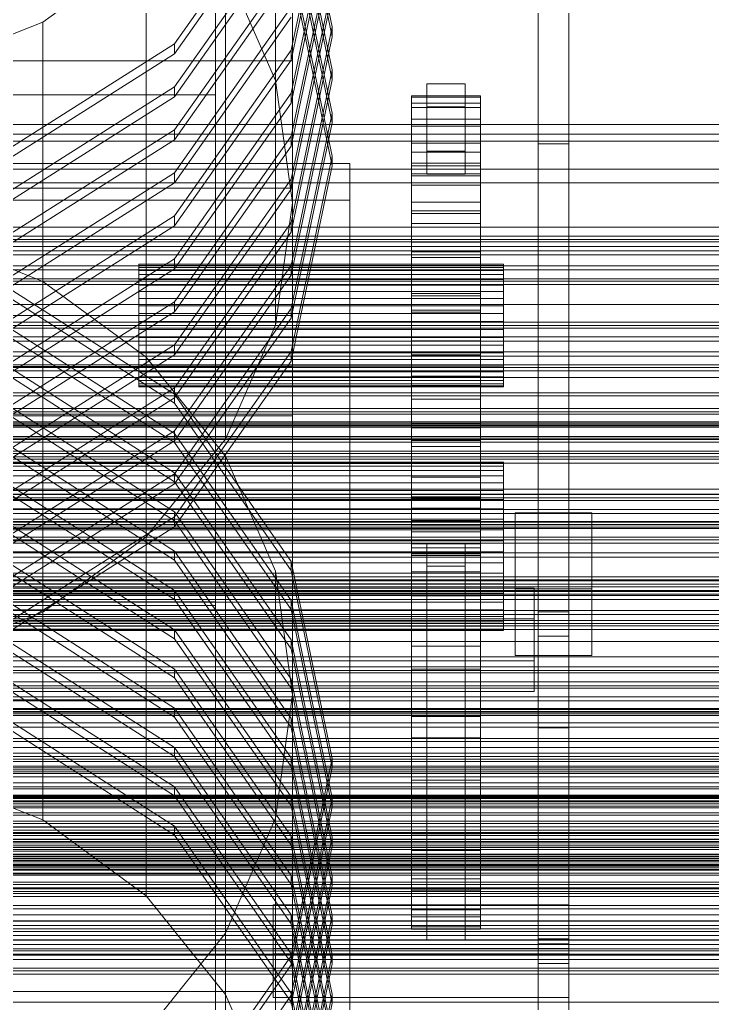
# Model space of a CAD drawing. Header units: millimetres. Extents: x -1970 to 59977, y -50268 to 6837.
# Drawn here: x 688.9 to 869.4, y -32629 to -32372.7 of the extents above; entities that cross this region are included whole.
import ezdxf

# ---------------------------------------------------------------- set-up
doc = ezdxf.new("R2010")
doc.units = ezdxf.units.MM
for name, color, linetype, lineweight in [('frontal_C01', 7, 'Continuous', 0), ('frontal_C02', 7, 'Continuous', 0), ('frontal_C03', 7, 'Continuous', 0), ('frontal_C03-dry', 7, 'Continuous', 0)]:
    doc.layers.add(name, color=color, linetype=linetype, lineweight=lineweight)

msp = doc.modelspace()

# ---------------------------------------------------------------- linework, layer by layer
at = {"layer": 'frontal_C01'}
for p, q in [((755.57, -32388.554), (755.57, -32234.871)), ((760, -32266.746), (760, -32420.43)), ((755.57, -32452.305), (755.57, -32298.621)), ((770.4, -32374.645), (759.713, -32323.744)), ((740, -32328.308), (740, -32392.343)), ((740, -32328.308), (740, -32525.358)), ((742.583, -32482.008), (742.583, -32328.324)), ((759.713, -32326.306), (770.4, -32377.206)), ((759.713, -32380.721), (770.4, -32329.82)), ((770.4, -32332.382), (759.713, -32383.282)), ((729.278, -32379.048), (759.713, -32335.896)), ((770.4, -32385.851), (759.713, -32334.95)), ((759.713, -32338.458), (729.278, -32381.609)), ((759.713, -32337.512), (770.4, -32388.412)), ((759.713, -32391.927), (770.4, -32341.026)), ((770.4, -32343.588), (759.713, -32394.488)), ((770.4, -32397.057), (759.713, -32346.156)), ((729.278, -32390.254), (759.713, -32347.102)), ((759.713, -32348.718), (770.4, -32399.618)), ((824, -32557.274), (824, -32347.62)), ((824, -32347.62), (824, -32405.117)), ((832, -32347.62), (832, -32557.274)), ((832, -32405.117), (832, -32347.62)), ((759.713, -32349.664), (729.278, -32392.815)), ((695, -32373.403), (721.924, -32353.831)), ((721.924, -32507.514), (721.924, -32353.831)), ((759.713, -32403.133), (770.4, -32352.232)), ((770.4, -32354.794), (759.713, -32405.694)), ((729.278, -32401.46), (759.713, -32358.308)), ((742.583, -32358.851), (755.57, -32388.554)), ((770.4, -32408.263), (759.713, -32357.363)), ((759.713, -32360.87), (729.278, -32404.021)), ((759.713, -32359.924), (770.4, -32410.824)), ((759.713, -32414.339), (770.4, -32363.439)), ((770.4, -32366), (759.713, -32416.9)), ((729.278, -32412.666), (759.713, -32369.515)), ((759.713, -32372.076), (729.278, -32415.227)), ((663.646, -32385.706), (695, -32373.403)), ((695, -32527.086), (695, -32373.403)), ((759.713, -32425.545), (770.4, -32374.645)), ((770.4, -32374.645), (770.4, -32377.206)), ((770.4, -32377.206), (759.713, -32428.106)), ((683.729, -32407.88), (729.278, -32379.048)), ((729.278, -32381.609), (729.278, -32379.048)), ((729.278, -32381.609), (683.729, -32410.442)), ((729.278, -32423.872), (759.713, -32380.721)), ((759.713, -32383.282), (759.713, -32380.721)), ((500, -32383.499), (760, -32383.499)), ((759.713, -32383.282), (729.278, -32426.433)), ((760, -32383.499), (760, -32549.99)), ((760, -32383.499), (760, -32416.657)), ((759.713, -32436.751), (770.4, -32385.851)), ((770.4, -32385.851), (770.4, -32388.412)), ((683.729, -32419.086), (729.278, -32390.254)), ((729.278, -32392.815), (729.278, -32390.254)), ((755.57, -32388.554), (760, -32420.43)), ((770.4, -32388.412), (759.713, -32439.313)), ((795, -32395.456), (795, -32389.457)), ((795, -32389.457), (805, -32389.457)), ((795, -32389.457), (795, -32406.96)), ((805, -32389.457), (805, -32395.456)), ((805, -32406.96), (805, -32389.457)), ((740, -32392.343), (520, -32392.343)), ((729.278, -32392.815), (683.729, -32421.648)), ((729.278, -32435.078), (759.713, -32391.927)), ((740, -32589.393), (740, -32392.343)), ((759.713, -32394.488), (759.713, -32391.927)), ((791, -32392.95), (791, -32392.581)), ((791, -32392.581), (791, -32394.512)), ((791, -32392.581), (809, -32392.581)), ((809, -32394.512), (809, -32392.581)), ((809, -32392.581), (809, -32392.95)), ((759.713, -32394.488), (729.278, -32437.639)), ((791, -32395.606), (791, -32392.95)), ((791, -32392.95), (809, -32392.95)), ((791, -32394.512), (791, -32398.67)), ((791, -32394.512), (809, -32394.512)), ((809, -32392.95), (809, -32395.606)), ((809, -32398.67), (809, -32394.512)), ((759.713, -32447.957), (770.4, -32397.057)), ((770.4, -32397.057), (770.4, -32399.618)), ((791, -32400.446), (791, -32395.606)), ((791, -32395.606), (809, -32395.606)), ((805, -32395.456), (795, -32395.456)), ((795, -32395.456), (795, -32412.959)), ((805, -32395.456), (805, -32412.959)), ((809, -32395.606), (809, -32400.446)), ((770.4, -32399.618), (759.713, -32450.519)), ((791, -32398.67), (791, -32404.895)), ((791, -32398.67), (809, -32398.67)), ((791, -32407.284), (791, -32400.446)), ((791, -32400.446), (809, -32400.446)), ((809, -32404.895), (809, -32398.67)), ((809, -32400.446), (809, -32407.284)), ((683.729, -32430.292), (729.278, -32401.46)), ((729.278, -32404.021), (729.278, -32401.46)), ((729.278, -32404.021), (683.729, -32432.854)), ((729.278, -32446.284), (759.713, -32403.133)), ((759.713, -32405.694), (759.713, -32403.133)), ((791, -32404.895), (791, -32412.947)), ((791, -32404.895), (809, -32404.895)), ((809, -32412.947), (809, -32404.895)), ((832, -32405.117), (824, -32405.117)), ((824, -32405.117), (824, -32614.772)), ((832, -32614.772), (832, -32405.117)), ((759.713, -32405.694), (729.278, -32448.846)), ((791, -32415.858), (791, -32407.284)), ((791, -32407.284), (809, -32407.284)), ((805, -32406.96), (795, -32406.96)), ((795, -32406.96), (795, -32412.959)), ((805, -32412.959), (805, -32406.96)), ((809, -32407.284), (809, -32415.858)), ((485, -32410.253), (775, -32410.253)), ((759.713, -32459.163), (770.4, -32408.263)), ((770.4, -32408.263), (770.4, -32410.824)), ((775, -32410.253), (775, -32653.586)), ((775, -32410.253), (775, -32419.727)), ((791, -32410.783), (791, -32410.167)), ((791, -32410.167), (791, -32413.386)), ((791, -32410.167), (809, -32410.167)), ((809, -32413.386), (809, -32410.167)), ((809, -32410.167), (809, -32410.783)), ((683.729, -32441.499), (729.278, -32412.666)), ((729.278, -32415.227), (729.278, -32412.666)), ((770.4, -32410.824), (759.713, -32461.725)), ((791, -32415.209), (791, -32410.783)), ((791, -32410.783), (809, -32410.783)), ((791, -32412.947), (791, -32422.516)), ((791, -32412.947), (809, -32412.947)), ((795, -32412.959), (805, -32412.959)), ((809, -32410.783), (809, -32415.209)), ((809, -32422.516), (809, -32412.947)), ((729.278, -32415.227), (683.729, -32444.06)), ((729.278, -32457.49), (759.713, -32414.339)), ((759.713, -32416.9), (759.713, -32414.339)), ((791, -32413.386), (791, -32420.316)), ((791, -32413.386), (809, -32413.386)), ((791, -32423.275), (791, -32415.209)), ((791, -32415.209), (809, -32415.209)), ((791, -32425.838), (791, -32415.858)), ((791, -32415.858), (809, -32415.858)), ((809, -32420.316), (809, -32413.386)), ((809, -32415.209), (809, -32423.275)), ((809, -32415.858), (809, -32425.838)), ((760, -32416.657), (500, -32416.657)), ((759.713, -32416.9), (729.278, -32460.052)), ((760, -32583.147), (760, -32416.657)), ((775, -32419.727), (485, -32419.727)), ((760, -32420.43), (755.57, -32452.305)), ((775, -32663.059), (775, -32419.727)), ((791, -32420.316), (791, -32430.69)), ((791, -32420.316), (809, -32420.316)), ((809, -32430.69), (809, -32420.316)), ((791, -32422.516), (791, -32433.237)), ((791, -32422.516), (809, -32422.516)), ((791, -32434.672), (791, -32423.275)), ((791, -32423.275), (809, -32423.275)), ((809, -32433.237), (809, -32422.516)), ((809, -32423.275), (809, -32434.672)), ((683.729, -32452.705), (729.278, -32423.872)), ((729.278, -32426.433), (729.278, -32423.872)), ((729.278, -32468.696), (759.713, -32425.545)), ((759.713, -32428.106), (759.713, -32425.545)), ((791, -32436.841), (791, -32425.838)), ((791, -32425.838), (809, -32425.838)), ((809, -32425.838), (809, -32436.841)), ((729.278, -32426.433), (683.729, -32455.266)), ((759.713, -32428.106), (729.278, -32471.258)), ((791, -32430.69), (791, -32444.11)), ((791, -32430.69), (809, -32430.69)), ((809, -32444.11), (809, -32430.69)), ((791, -32433.237), (791, -32444.695)), ((809, -32433.237), (791, -32433.237)), ((809, -32444.695), (809, -32433.237)), ((683.729, -32463.911), (729.278, -32435.078)), ((729.278, -32437.639), (729.278, -32435.078)), ((791, -32448.962), (791, -32434.672)), ((791, -32434.672), (809, -32434.672)), ((809, -32434.672), (809, -32448.962)), ((729.278, -32437.639), (683.729, -32466.472)), ((720, -32437.289), (720, -32436.48)), ((720, -32436.48), (720, -32436.759)), ((720, -32436.48), (815, -32436.48)), ((720, -32436.759), (720, -32438.107)), ((720, -32436.759), (815, -32436.759)), ((720, -32439.132), (720, -32437.289)), ((720, -32437.289), (815, -32437.289)), ((720, -32438.107), (720, -32440.432)), ((720, -32438.107), (815, -32438.107)), ((729.278, -32479.902), (759.713, -32436.751)), ((759.713, -32439.313), (759.713, -32436.751)), ((791, -32448.443), (791, -32436.841)), ((791, -32436.841), (809, -32436.841)), ((809, -32436.841), (809, -32448.443)), ((815, -32436.759), (815, -32436.48)), ((815, -32436.48), (815, -32437.289)), ((815, -32438.107), (815, -32436.759)), ((815, -32437.289), (815, -32439.132)), ((815, -32440.432), (815, -32438.107)), ((720, -32441.881), (720, -32439.132)), ((720, -32439.132), (815, -32439.132)), ((720, -32440.432), (720, -32443.576)), ((720, -32440.432), (815, -32440.432)), ((759.713, -32439.313), (729.278, -32482.464)), ((815, -32439.132), (815, -32441.881)), ((815, -32443.576), (815, -32440.432)), ((720, -32445.351), (720, -32441.881)), ((720, -32441.881), (815, -32441.881)), ((720, -32443.576), (720, -32447.324)), ((720, -32443.576), (815, -32443.576)), ((815, -32441.881), (815, -32445.351)), ((815, -32447.324), (815, -32443.576)), ((683.729, -32475.117), (729.278, -32446.284)), ((720, -32449.305), (720, -32445.351)), ((720, -32445.351), (815, -32445.351)), ((729.278, -32448.846), (729.278, -32446.284)), ((791, -32444.11), (791, -32460.06)), ((791, -32444.11), (809, -32444.11)), ((791, -32444.695), (791, -32456.451)), ((791, -32444.695), (809, -32444.695)), ((809, -32460.06), (809, -32444.11)), ((809, -32456.451), (809, -32444.695)), ((815, -32445.351), (815, -32449.305)), ((729.278, -32448.846), (683.729, -32477.678)), ((720, -32447.324), (720, -32451.422)), ((815, -32447.324), (720, -32447.324)), ((729.278, -32491.109), (759.713, -32447.957)), ((759.713, -32450.519), (759.713, -32447.957)), ((791, -32460.199), (791, -32448.443)), ((791, -32448.443), (809, -32448.443)), ((791, -32465.596), (791, -32448.962)), ((791, -32448.962), (809, -32448.962)), ((809, -32448.443), (809, -32460.199)), ((809, -32448.962), (809, -32465.596)), ((815, -32451.422), (815, -32447.324)), ((415, -32449.849), (760, -32449.849)), ((720, -32453.472), (720, -32449.305)), ((720, -32449.305), (815, -32449.305)), ((720, -32451.422), (720, -32455.589)), ((720, -32451.422), (815, -32451.422)), ((759.713, -32450.519), (729.278, -32493.67)), ((760, -32449.849), (760, -32462.656)), ((760, -32449.849), (760, -32463.112)), ((815, -32449.305), (815, -32453.472)), ((815, -32455.589), (815, -32451.422)), ((720, -32457.57), (720, -32453.472)), ((720, -32453.472), (815, -32453.472)), ((755.57, -32452.305), (742.583, -32482.008)), ((815, -32453.472), (815, -32457.57)), ((720, -32455.589), (720, -32459.543)), ((720, -32455.589), (815, -32455.589)), ((791, -32456.451), (791, -32468.054)), ((791, -32456.451), (809, -32456.451)), ((809, -32468.054), (809, -32456.451)), ((815, -32459.543), (815, -32455.589)), ((683.729, -32486.323), (729.278, -32457.49)), ((720, -32461.318), (720, -32457.57)), ((720, -32457.57), (815, -32457.57)), ((729.278, -32460.052), (729.278, -32457.49)), ((729.278, -32502.315), (759.713, -32459.163)), ((759.713, -32461.725), (759.713, -32459.163)), ((815, -32457.57), (815, -32461.318)), ((729.278, -32460.052), (683.729, -32488.884)), ((720, -32459.543), (720, -32463.013)), ((720, -32459.543), (815, -32459.543)), ((720, -32464.462), (720, -32461.318)), ((720, -32461.318), (815, -32461.318)), ((759.713, -32461.725), (729.278, -32504.876)), ((791, -32460.06), (791, -32477.927)), ((791, -32460.06), (809, -32460.06)), ((791, -32471.658), (791, -32460.199)), ((791, -32460.199), (809, -32460.199)), ((809, -32477.927), (809, -32460.06)), ((809, -32460.199), (809, -32471.658)), ((815, -32463.013), (815, -32459.543)), ((815, -32461.318), (815, -32464.462)), ((760, -32462.656), (415, -32462.656)), ((760, -32463.112), (415, -32463.112)), ((720, -32463.013), (720, -32465.762)), ((720, -32463.013), (815, -32463.013)), ((720, -32466.788), (720, -32464.462)), ((720, -32464.462), (815, -32464.462)), ((760, -32475.919), (760, -32462.656)), ((760, -32475.919), (760, -32463.112)), ((815, -32465.762), (815, -32463.013)), ((815, -32464.462), (815, -32466.788)), ((720, -32465.762), (720, -32467.605)), ((720, -32465.762), (815, -32465.762)), ((720, -32468.135), (720, -32466.788)), ((720, -32466.788), (815, -32466.788)), ((791, -32483.933), (791, -32465.596)), ((791, -32465.596), (809, -32465.596)), ((809, -32465.596), (809, -32483.933)), ((815, -32467.605), (815, -32465.762)), ((815, -32466.788), (815, -32468.135)), ((683.729, -32497.529), (729.278, -32468.696)), ((720, -32467.605), (720, -32468.414)), ((720, -32467.605), (815, -32467.605)), ((720, -32468.414), (720, -32468.135)), ((720, -32468.135), (815, -32468.135)), ((720, -32468.414), (815, -32468.414)), ((729.278, -32471.258), (729.278, -32468.696)), ((791, -32468.054), (791, -32479.056)), ((791, -32468.054), (809, -32468.054)), ((809, -32479.056), (809, -32468.054)), ((815, -32468.414), (815, -32467.605)), ((815, -32468.135), (815, -32468.414)), ((729.278, -32471.258), (683.729, -32500.091)), ((791, -32482.378), (791, -32471.658)), ((791, -32471.658), (809, -32471.658)), ((809, -32471.658), (809, -32482.378)), ((415, -32475.919), (760, -32475.919)), ((683.729, -32508.735), (729.278, -32479.902)), ((729.278, -32482.464), (729.278, -32479.902)), ((791, -32477.927), (791, -32497.024)), ((809, -32477.927), (791, -32477.927)), ((791, -32479.056), (791, -32489.036)), ((791, -32479.056), (809, -32479.056)), ((809, -32497.024), (809, -32477.927)), ((809, -32489.036), (809, -32479.056)), ((729.278, -32482.464), (683.729, -32511.297)), ((742.583, -32482.008), (721.924, -32507.514)), ((791, -32491.948), (791, -32482.378)), ((791, -32482.378), (809, -32482.378)), ((809, -32482.378), (809, -32491.948)), ((791, -32503.271), (791, -32483.933)), ((791, -32483.933), (809, -32483.933)), ((809, -32483.933), (809, -32503.271)), ((540.5, -32487.99), (815, -32487.99)), ((540.5, -32488.373), (815, -32488.373)), ((540.5, -32489.102), (815, -32489.102)), ((791, -32489.036), (791, -32497.61)), ((791, -32489.036), (809, -32489.036)), ((809, -32497.61), (809, -32489.036)), ((815, -32488.373), (815, -32487.99)), ((815, -32487.99), (815, -32489.102)), ((815, -32490.226), (815, -32488.373)), ((815, -32489.102), (815, -32491.636)), ((540.5, -32490.226), (815, -32490.226)), ((540.5, -32491.636), (815, -32491.636)), ((683.729, -32519.941), (729.278, -32491.109)), ((729.278, -32493.67), (729.278, -32491.109)), ((791, -32499.999), (791, -32491.948)), ((791, -32491.948), (809, -32491.948)), ((809, -32491.948), (809, -32499.999)), ((815, -32493.423), (815, -32490.226)), ((815, -32491.636), (815, -32495.417)), ((540.5, -32493.423), (815, -32493.423)), ((729.278, -32493.67), (683.729, -32522.503)), ((815, -32497.746), (815, -32493.423)), ((540.5, -32495.417), (815, -32495.417)), ((540.5, -32497.746), (815, -32497.746)), ((791, -32497.024), (791, -32516.618)), ((791, -32497.024), (809, -32497.024)), ((791, -32497.61), (791, -32504.449)), ((791, -32497.61), (809, -32497.61)), ((809, -32516.618), (809, -32497.024)), ((809, -32504.449), (809, -32497.61)), ((815, -32495.417), (815, -32500.188)), ((815, -32502.901), (815, -32497.746)), ((540.5, -32500.188), (815, -32500.188)), ((791, -32506.224), (791, -32499.999)), ((791, -32499.999), (809, -32499.999)), ((809, -32499.999), (809, -32506.224)), ((815, -32500.188), (815, -32505.624)), ((815, -32502.901), (540.5, -32502.901)), ((683.729, -32531.147), (729.278, -32502.315)), ((729.278, -32504.876), (729.278, -32502.315)), ((815, -32508.535), (815, -32502.901)), ((818, -32501.227), (838, -32501.227)), ((818, -32518.662), (818, -32501.227)), ((818, -32501.227), (818, -32521.003)), ((838, -32501.227), (838, -32518.662)), ((838, -32521.003), (838, -32501.227)), ((729.278, -32504.876), (683.729, -32533.709)), ((791, -32522.865), (791, -32503.271)), ((791, -32503.271), (809, -32503.271)), ((791, -32504.449), (791, -32509.289)), ((791, -32504.449), (809, -32504.449)), ((809, -32503.271), (809, -32522.865)), ((809, -32509.289), (809, -32504.449)), ((540.5, -32505.624), (815, -32505.624)), ((721.924, -32507.514), (695, -32527.086)), ((791, -32510.382), (791, -32506.224)), ((791, -32506.224), (809, -32506.224)), ((809, -32506.224), (809, -32510.382)), ((815, -32505.624), (815, -32511.354)), ((540.5, -32508.535), (815, -32508.535)), ((791, -32509.289), (791, -32511.944)), ((791, -32509.289), (809, -32509.289)), ((791, -32512.313), (791, -32510.382)), ((791, -32510.382), (809, -32510.382)), ((795, -32515.149), (795, -32509.178)), ((795, -32509.178), (805, -32509.178)), ((795, -32509.178), (795, -32606.486)), ((805, -32509.178), (805, -32515.149)), ((805, -32606.486), (805, -32509.178)), ((809, -32511.944), (809, -32509.289)), ((809, -32510.382), (809, -32512.313)), ((815, -32514.265), (815, -32508.535)), ((540.5, -32511.354), (815, -32511.354)), ((791, -32511.944), (791, -32512.313)), ((791, -32511.944), (809, -32511.944)), ((791, -32512.313), (809, -32512.313)), ((809, -32512.313), (809, -32511.944)), ((815, -32511.354), (815, -32516.988)), ((540.5, -32514.265), (815, -32514.265)), ((805, -32515.149), (795, -32515.149)), ((795, -32515.149), (795, -32612.457)), ((805, -32515.149), (805, -32612.457)), ((815, -32519.701), (815, -32514.265)), ((540.5, -32516.988), (815, -32516.988)), ((791, -32516.618), (791, -32535.955)), ((791, -32516.618), (809, -32516.618)), ((809, -32535.955), (809, -32516.618)), ((815, -32516.988), (815, -32522.142)), ((420, -32520.821), (823, -32520.821)), ((540.5, -32519.701), (815, -32519.701)), ((815, -32524.472), (815, -32519.701)), ((838, -32518.662), (818, -32518.662)), ((818, -32538.438), (818, -32518.662)), ((823, -32520.821), (823, -32528.826)), ((823, -32520.821), (823, -32539.769)), ((838, -32538.438), (838, -32518.662)), ((540.5, -32522.142), (815, -32522.142)), ((791, -32541.962), (791, -32522.865)), ((791, -32522.865), (809, -32522.865)), ((809, -32522.865), (809, -32541.962)), ((815, -32522.142), (815, -32526.465)), ((818, -32521.003), (818, -32538.438)), ((838, -32521.003), (818, -32521.003)), ((838, -32538.438), (838, -32521.003)), ((520, -32524.411), (740, -32524.411)), ((740, -32525.358), (520, -32525.358)), ((540.5, -32524.472), (815, -32524.472)), ((740, -32524.411), (740, -32588.446)), ((740, -32524.411), (740, -32583.147)), ((740, -32589.393), (740, -32525.358)), ((815, -32528.253), (815, -32524.472)), ((540.5, -32526.465), (815, -32526.465)), ((540.5, -32528.253), (815, -32528.253)), ((695, -32527.086), (663.646, -32539.39)), ((815, -32526.465), (815, -32529.663)), ((815, -32530.786), (815, -32528.253)), ((824, -32533.398), (824, -32526.995)), ((824, -32526.995), (832, -32526.995)), ((824, -32612.257), (824, -32526.995)), ((832, -32526.995), (832, -32533.398)), ((832, -32526.995), (832, -32612.257)), ((823, -32528.826), (420, -32528.826)), ((540.5, -32529.663), (815, -32529.663)), ((540.5, -32530.786), (815, -32530.786)), ((815, -32529.663), (815, -32531.516)), ((815, -32531.899), (815, -32530.786)), ((823, -32547.773), (823, -32528.826)), ((540.5, -32531.516), (815, -32531.516)), ((540.5, -32531.899), (815, -32531.899)), ((815, -32531.516), (815, -32531.899)), ((832, -32533.398), (824, -32533.398)), ((824, -32533.398), (824, -32618.66)), ((832, -32618.66), (832, -32533.398)), ((791, -32535.955), (791, -32554.293)), ((791, -32535.955), (809, -32535.955)), ((809, -32554.293), (809, -32535.955)), ((818, -32538.438), (838, -32538.438)), ((823, -32539.769), (420, -32539.769)), ((823, -32547.773), (823, -32539.769)), ((791, -32559.829), (791, -32541.962)), ((791, -32541.962), (809, -32541.962)), ((809, -32541.962), (809, -32559.829)), ((420, -32547.773), (823, -32547.773)), ((760, -32549.99), (500, -32549.99)), ((760, -32583.147), (760, -32549.99)), ((791, -32554.293), (791, -32570.926)), ((791, -32554.293), (809, -32554.293)), ((809, -32570.926), (809, -32554.293)), ((832, -32557.274), (824, -32557.274)), ((824, -32557.274), (824, -32614.772)), ((832, -32557.274), (832, -32614.772)), ((791, -32575.778), (791, -32559.829)), ((791, -32559.829), (809, -32559.829)), ((809, -32559.829), (809, -32575.778)), ((791, -32570.926), (791, -32585.216)), ((791, -32570.926), (809, -32570.926)), ((809, -32585.216), (809, -32570.926)), ((791, -32589.198), (791, -32575.778)), ((791, -32575.778), (809, -32575.778)), ((809, -32575.778), (809, -32589.198)), ((500, -32583.147), (760, -32583.147)), ((740, -32583.147), (520, -32583.147)), ((740, -32647.182), (740, -32583.147)), ((791, -32585.216), (791, -32596.614)), ((791, -32585.216), (809, -32585.216)), ((809, -32596.614), (809, -32585.216)), ((740, -32588.446), (520, -32588.446)), ((520, -32589.393), (740, -32589.393)), ((740, -32647.182), (740, -32588.446)), ((791, -32599.572), (791, -32589.198)), ((791, -32589.198), (809, -32589.198)), ((809, -32589.198), (809, -32599.572)), ((791, -32596.614), (791, -32604.68)), ((791, -32596.614), (809, -32596.614)), ((809, -32604.68), (809, -32596.614)), ((791, -32606.502), (791, -32599.572)), ((791, -32599.572), (809, -32599.572)), ((809, -32599.572), (809, -32606.502)), ((755, -32616.178), (755, -32603.371)), ((755, -32603.371), (832, -32603.371)), ((755, -32614.739), (755, -32603.371)), ((791, -32604.68), (791, -32609.106)), ((791, -32604.68), (809, -32604.68)), ((809, -32609.106), (809, -32604.68)), ((832, -32603.371), (832, -32616.178)), ((832, -32603.371), (832, -32614.739)), ((791, -32609.721), (791, -32606.502)), ((791, -32606.502), (809, -32606.502)), ((805, -32606.486), (795, -32606.486)), ((795, -32606.486), (795, -32612.457)), ((805, -32612.457), (805, -32606.486)), ((809, -32606.502), (809, -32609.721)), ((791, -32609.106), (791, -32609.721)), ((791, -32609.106), (809, -32609.106)), ((791, -32609.721), (809, -32609.721)), ((809, -32609.721), (809, -32609.106)), ((795, -32612.457), (805, -32612.457)), ((832, -32612.257), (824, -32612.257)), ((824, -32612.257), (824, -32618.66)), ((832, -32618.66), (832, -32612.257)), ((832, -32614.739), (755, -32614.739)), ((755, -32614.739), (755, -32627.546)), ((824, -32614.772), (832, -32614.772)), ((832, -32627.546), (832, -32614.739)), ((832, -32616.178), (755, -32616.178)), ((755, -32616.178), (755, -32627.546)), ((832, -32627.546), (832, -32616.178)), ((824, -32618.66), (832, -32618.66)), ((415, -32625.945), (760, -32625.945)), ((760, -32625.945), (760, -32638.752)), ((760, -32625.945), (760, -32639.208)), ((755, -32627.546), (832, -32627.546))]:
    msp.add_line(p, q, dxfattribs=at)
at = {"layer": 'frontal_C02'}
for p, q in [((695, -32440.938), (663.646, -32428.518)), ((729.278, -32470.322), (683.729, -32441.216)), ((721.924, -32460.695), (695, -32440.938)), ((695, -32581.226), (695, -32440.938)), ((683.729, -32443.554), (729.278, -32472.66)), ((729.278, -32480.551), (683.729, -32451.445)), ((683.729, -32453.783), (729.278, -32482.889)), ((729.278, -32490.78), (683.729, -32461.674)), ((742.583, -32486.444), (721.924, -32460.695)), ((721.924, -32600.983), (721.924, -32460.695)), ((683.729, -32464.012), (729.278, -32493.119)), ((729.278, -32501.01), (683.729, -32471.904)), ((759.713, -32513.882), (729.278, -32470.322)), ((729.278, -32472.66), (729.278, -32470.322)), ((683.729, -32474.242), (729.278, -32503.348)), ((729.278, -32472.66), (759.713, -32516.22)), ((729.278, -32511.239), (683.729, -32482.133)), ((759.713, -32524.111), (729.278, -32480.551)), ((729.278, -32482.889), (729.278, -32480.551)), ((683.729, -32484.471), (729.278, -32513.577)), ((729.278, -32482.889), (759.713, -32526.449)), ((755.57, -32516.428), (742.583, -32486.444)), ((742.583, -32626.731), (742.583, -32486.444)), ((729.278, -32521.468), (683.729, -32492.362)), ((759.713, -32534.341), (729.278, -32490.78)), ((729.278, -32493.119), (729.278, -32490.78)), ((683.729, -32494.7), (729.278, -32523.806)), ((729.278, -32493.119), (759.713, -32536.679)), ((729.278, -32531.698), (683.729, -32502.592)), ((759.713, -32544.57), (729.278, -32501.01)), ((729.278, -32503.348), (729.278, -32501.01)), ((683.729, -32504.93), (729.278, -32534.036)), ((729.278, -32503.348), (759.713, -32546.908)), ((729.278, -32541.927), (683.729, -32512.821)), ((759.713, -32554.799), (729.278, -32511.239)), ((729.278, -32513.577), (729.278, -32511.239)), ((683.729, -32515.159), (729.278, -32544.265)), ((729.278, -32513.577), (759.713, -32557.137)), ((770.4, -32565.265), (759.713, -32513.882)), ((759.713, -32516.22), (759.713, -32513.882)), ((760, -32548.606), (755.57, -32516.428)), ((755.57, -32656.716), (755.57, -32516.428)), ((759.713, -32516.22), (770.4, -32567.603)), ((729.278, -32552.156), (683.729, -32523.05)), ((759.713, -32565.029), (729.278, -32521.468)), ((729.278, -32523.806), (729.278, -32521.468)), ((683.729, -32525.388), (729.278, -32554.494)), ((729.278, -32523.806), (759.713, -32567.367)), ((770.4, -32575.494), (759.713, -32524.111)), ((759.713, -32526.449), (759.713, -32524.111)), ((759.713, -32526.449), (770.4, -32577.832)), ((729.278, -32562.385), (683.729, -32533.279)), ((759.713, -32575.258), (729.278, -32531.698)), ((729.278, -32534.036), (729.278, -32531.698)), ((683.729, -32535.618), (729.278, -32564.724)), ((729.278, -32534.036), (759.713, -32577.596)), ((770.4, -32585.723), (759.713, -32534.341)), ((759.713, -32536.679), (759.713, -32534.341)), ((759.713, -32536.679), (770.4, -32588.062)), ((729.278, -32572.615), (683.729, -32543.509)), ((759.713, -32585.487), (729.278, -32541.927)), ((729.278, -32544.265), (729.278, -32541.927)), ((683.729, -32545.847), (729.278, -32574.953)), ((729.278, -32544.265), (759.713, -32587.825)), ((770.4, -32595.953), (759.713, -32544.57)), ((759.713, -32546.908), (759.713, -32544.57)), ((755.57, -32580.783), (760, -32548.606)), ((759.713, -32546.908), (770.4, -32598.291)), ((760, -32548.606), (760, -32688.893)), ((729.278, -32582.844), (683.729, -32553.738)), ((759.713, -32595.716), (729.278, -32552.156)), ((729.278, -32554.494), (729.278, -32552.156)), ((683.729, -32556.076), (729.278, -32585.182)), ((729.278, -32554.494), (759.713, -32598.055)), ((770.4, -32606.182), (759.713, -32554.799)), ((759.713, -32557.137), (759.713, -32554.799)), ((759.713, -32557.137), (770.4, -32608.52)), ((759.713, -32605.946), (729.278, -32562.385)), ((729.278, -32564.724), (729.278, -32562.385)), ((729.278, -32564.724), (759.713, -32608.284)), ((770.4, -32616.411), (759.713, -32565.029)), ((759.713, -32567.367), (759.713, -32565.029)), ((759.713, -32616.648), (770.4, -32565.265)), ((770.4, -32565.265), (770.4, -32567.603)), ((663.646, -32568.806), (695, -32581.226)), ((759.713, -32567.367), (770.4, -32618.749)), ((770.4, -32567.603), (759.713, -32618.986)), ((759.713, -32616.175), (729.278, -32572.615)), ((729.278, -32574.953), (729.278, -32572.615)), ((729.278, -32574.953), (759.713, -32618.513)), ((770.4, -32626.641), (759.713, -32575.258)), ((759.713, -32577.596), (759.713, -32575.258)), ((759.713, -32626.877), (770.4, -32575.494)), ((770.4, -32575.494), (770.4, -32577.832)), ((759.713, -32577.596), (770.4, -32628.979)), ((770.4, -32577.832), (759.713, -32629.215)), ((695, -32581.226), (721.924, -32600.983)), ((742.583, -32610.768), (755.57, -32580.783)), ((755.57, -32721.071), (755.57, -32580.783)), ((759.713, -32626.404), (729.278, -32582.844)), ((729.278, -32585.182), (729.278, -32582.844)), ((729.278, -32585.182), (759.713, -32628.742)), ((770.4, -32636.87), (759.713, -32585.487)), ((759.713, -32587.825), (759.713, -32585.487)), ((759.713, -32637.106), (770.4, -32585.723)), ((770.4, -32585.723), (770.4, -32588.062)), ((759.713, -32587.825), (770.4, -32639.208)), ((770.4, -32588.062), (759.713, -32639.444)), ((520, -32595.279), (740, -32595.279)), ((740, -32595.279), (740, -32653.732)), ((740, -32595.279), (740, -32794.198)), ((770.4, -32647.099), (759.713, -32595.716)), ((759.713, -32598.055), (759.713, -32595.716)), ((759.713, -32647.336), (770.4, -32595.953)), ((770.4, -32595.953), (770.4, -32598.291)), ((759.713, -32598.055), (770.4, -32649.437)), ((770.4, -32598.291), (759.713, -32649.674)), ((721.924, -32600.983), (742.583, -32626.731)), ((770.4, -32657.328), (759.713, -32605.946)), ((759.713, -32608.284), (759.713, -32605.946)), ((759.713, -32657.565), (770.4, -32606.182)), ((770.4, -32606.182), (770.4, -32608.52)), ((759.713, -32608.284), (770.4, -32659.667)), ((770.4, -32608.52), (759.713, -32659.903)), ((721.924, -32636.516), (742.583, -32610.768)), ((742.583, -32751.055), (742.583, -32610.768)), ((824, -32822.725), (824, -32613.514)), ((824, -32613.514), (832, -32613.514)), ((824, -32613.514), (824, -32700.334)), ((832, -32613.514), (832, -32822.725)), ((832, -32700.334), (832, -32613.514)), ((729.278, -32660.208), (759.713, -32616.648)), ((770.4, -32667.558), (759.713, -32616.175)), ((759.713, -32618.513), (759.713, -32616.175)), ((759.713, -32667.794), (770.4, -32616.411)), ((759.713, -32618.986), (759.713, -32616.648)), ((770.4, -32616.411), (770.4, -32618.749)), ((759.713, -32618.986), (729.278, -32662.546)), ((759.713, -32618.513), (770.4, -32669.896)), ((770.4, -32618.749), (759.713, -32670.132)), ((729.278, -32670.437), (759.713, -32626.877)), ((742.583, -32626.731), (755.57, -32656.716)), ((770.4, -32677.787), (759.713, -32626.404)), ((759.713, -32628.742), (759.713, -32626.404)), ((759.713, -32678.023), (770.4, -32626.641)), ((759.713, -32629.215), (759.713, -32626.877)), ((770.4, -32626.641), (770.4, -32628.979)), ((759.713, -32628.742), (770.4, -32680.125)), ((770.4, -32628.979), (759.713, -32680.362))]:
    msp.add_line(p, q, dxfattribs=at)
at = {"layer": 'frontal_C03'}
for p, q in [((1250, -32400.062), (-1250, -32400.062)), ((1250, -32402.554), (-1250, -32402.554)), ((1250, -32404.381), (-1250, -32404.381)), ((1250, -32411.687), (-1250, -32411.687)), ((1250, -32415.216), (-1250, -32415.216)), ((1250, -32426.838), (-1250, -32426.838)), ((1250, -32429.109), (-1250, -32429.109)), ((1250, -32429.991), (-1250, -32429.991)), ((1250, -32430.644), (-1250, -32430.644)), ((1250, -32431.828), (-1250, -32431.828)), ((1250, -32432.952), (-1250, -32432.952)), ((-1250, -32434.009), (1250, -32434.009)), ((1250, -32436.861), (-1250, -32436.861)), ((1250, -32437.918), (-1250, -32437.918)), ((1250, -32440.226), (-1250, -32440.226)), ((1250, -32440.879), (-1250, -32440.879)), ((1250, -32441.761), (-1250, -32441.761)), ((1250, -32446.975), (-1250, -32446.975)), ((1250, -32451.567), (-1250, -32451.567)), ((1250, -32452.448), (-1250, -32452.448)), ((1250, -32453.087), (-1250, -32453.087)), ((1250, -32453.102), (-1250, -32453.102)), ((1250, -32455.409), (-1250, -32455.409)), ((-1250, -32456.467), (1250, -32456.467)), ((1250, -32459.319), (-1250, -32459.319)), ((1250, -32460.376), (-1250, -32460.376)), ((1250, -32462.683), (-1250, -32462.683)), ((1250, -32463.337), (-1250, -32463.337)), ((1250, -32464.218), (-1250, -32464.218)), ((1250, -32470.726), (-1250, -32470.726)), ((1250, -32474.025), (-1250, -32474.025)), ((1250, -32474.906), (-1250, -32474.906)), ((1250, -32475.56), (-1250, -32475.56)), ((1570, -32478.303), (-1570, -32478.303)), ((1570, -32478.562), (-1570, -32478.562)), ((-1250, -32477.542), (1250, -32477.542)), ((1250, -32477.867), (-1250, -32477.867)), ((-1250, -32478.924), (1250, -32478.924)), ((1570, -32481.347), (-1570, -32481.347)), ((1570, -32482.085), (-1570, -32482.085)), ((1250, -32481.776), (-1250, -32481.776)), ((1250, -32482.834), (-1250, -32482.834)), ((1570, -32487.231), (-1570, -32487.231)), ((1250, -32485.141), (-1250, -32485.141)), ((1250, -32485.795), (-1250, -32485.795)), ((1250, -32486.676), (-1250, -32486.676)), ((1570, -32488.335), (-1570, -32488.335)), ((-1570, -32495.059), (1570, -32495.059)), ((1570, -32496.361), (-1570, -32496.361)), ((1250, -32496.472), (-1250, -32496.472)), ((1250, -32496.482), (-1250, -32496.482)), ((1250, -32497.364), (-1250, -32497.364)), ((1250, -32498.017), (-1250, -32498.017)), ((1250, -32500.325), (-1250, -32500.325)), ((-1250, -32501.382), (1250, -32501.382)), ((1570, -32503.639), (-1570, -32503.639)), ((1570, -32504.941), (-1570, -32504.941)), ((1250, -32503.528), (-1250, -32503.528)), ((1250, -32504.234), (-1250, -32504.234)), ((1250, -32505.291), (-1250, -32505.291)), ((1250, -32507.599), (-1250, -32507.599)), ((1250, -32508.252), (-1250, -32508.252)), ((1250, -32509.134), (-1250, -32509.134)), ((1570, -32511.665), (-1570, -32511.665)), ((1570, -32512.769), (-1570, -32512.769)), ((1570, -32517.915), (-1570, -32517.915)), ((1570, -32518.653), (-1570, -32518.653)), ((1250, -32518.94), (-1250, -32518.94)), ((1250, -32519.821), (-1250, -32519.821)), ((1250, -32520.475), (-1250, -32520.475)), ((1570, -32521.438), (-1570, -32521.438)), ((1570, -32521.697), (-1570, -32521.697)), ((1250, -32522.458), (-1250, -32522.458)), ((1250, -32522.782), (-1250, -32522.782)), ((-1250, -32523.84), (1250, -32523.84)), ((1250, -32526.692), (-1250, -32526.692)), ((1250, -32527.749), (-1250, -32527.749)), ((1250, -32529.274), (-1250, -32529.274)), ((1250, -32530.056), (-1250, -32530.056)), ((1250, -32530.71), (-1250, -32530.71)), ((1250, -32531.591), (-1250, -32531.591)), ((1250, -32541.398), (-1250, -32541.398)), ((1250, -32542.279), (-1250, -32542.279)), ((1250, -32542.932), (-1250, -32542.932)), ((1250, -32545.24), (-1250, -32545.24)), ((-1250, -32546.297), (1250, -32546.297)), ((1250, -32546.913), (-1250, -32546.913)), ((1250, -32549.149), (-1250, -32549.149)), ((1250, -32550.207), (-1250, -32550.207)), ((-1250, -32552.223), (1250, -32552.223)), ((1250, -32552.514), (-1250, -32552.514)), ((1250, -32553.025), (-1250, -32553.025)), ((1250, -32553.167), (-1250, -32553.167)), ((-1250, -32553.605), (1250, -32553.605)), ((1250, -32554.049), (-1250, -32554.049)), ((-1250, -32555.943), (1250, -32555.943)), ((-1250, -32557.072), (1250, -32557.072)), ((-1250, -32560.791), (1250, -32560.791)), ((-1250, -32562.388), (1250, -32562.388)), ((1250, -32563.855), (-1250, -32563.855)), ((1250, -32564.737), (-1250, -32564.737)), ((1250, -32565.39), (-1250, -32565.39)), ((-1250, -32567.235), (1250, -32567.235)), ((1250, -32567.697), (-1250, -32567.697)), ((1250, -32568.172), (-1250, -32568.172)), ((-1250, -32568.755), (1250, -32568.755)), ((-1250, -32569.191), (1250, -32569.191)), ((1250, -32571.607), (-1250, -32571.607)), ((1250, -32572.664), (-1250, -32572.664)), ((1250, -32573.162), (-1250, -32573.162)), ((-1268, -32575.209), (1268, -32575.209)), ((-1268, -32575.433), (1268, -32575.433)), ((-1268, -32575.597), (1268, -32575.597)), ((-1268, -32576.255), (1268, -32576.255)), ((-1268, -32576.572), (1268, -32576.572)), ((-1250, -32574.835), (1250, -32574.835)), ((1250, -32574.972), (-1250, -32574.972)), ((1250, -32575.625), (-1250, -32575.625)), ((1250, -32576.506), (-1250, -32576.506)), ((1250, -32577.017), (-1250, -32577.017)), ((-1268, -32577.619), (1268, -32577.619)), ((-1268, -32578.068), (1268, -32578.068)), ((-1268, -32579.431), (1268, -32579.431)), ((-1268, -32579.981), (1268, -32579.981)), ((-1268, -32581.568), (1268, -32581.568)), ((1268, -32582.182), (-1268, -32582.182)), ((-1268, -32583.886), (1268, -32583.886)), ((-1268, -32584.521), (1268, -32584.521)), ((-1250, -32583.074), (1250, -32583.074)), ((1250, -32584.784), (-1250, -32584.784)), ((-1268, -32586.224), (1268, -32586.224)), ((-1268, -32586.838), (1268, -32586.838)), ((-1250, -32585.332), (1250, -32585.332)), ((1250, -32586.313), (-1250, -32586.313)), ((1250, -32587.194), (-1250, -32587.194)), ((-1268, -32588.425), (1268, -32588.425)), ((-1268, -32588.975), (1268, -32588.975)), ((1250, -32587.848), (-1250, -32587.848)), ((1250, -32588.313), (-1250, -32588.313)), ((1250, -32590.155), (-1250, -32590.155)), ((-1268, -32590.339), (1268, -32590.339)), ((-1268, -32590.788), (1268, -32590.788)), ((-1268, -32591.834), (1268, -32591.834)), ((-1268, -32592.151), (1268, -32592.151)), ((-1250, -32591.212), (1250, -32591.212)), ((-1250, -32591.389), (1250, -32591.389)), ((-1268, -32592.809), (1268, -32592.809)), ((-1268, -32592.973), (1268, -32592.973)), ((-1268, -32593.197), (1268, -32593.197)), ((-1250, -32593.571), (1250, -32593.571)), ((1250, -32594.065), (-1250, -32594.065)), ((1250, -32595.122), (-1250, -32595.122)), ((1250, -32595.619), (-1250, -32595.619)), ((1250, -32597.429), (-1250, -32597.429)), ((1250, -32597.446), (-1250, -32597.446)), ((1250, -32598.083), (-1250, -32598.083)), ((1250, -32598.964), (-1250, -32598.964)), ((-1250, -32599.215), (1250, -32599.215)), ((1250, -32599.938), (-1250, -32599.938)), ((-1250, -32601.171), (1250, -32601.171)), ((-1250, -32606.018), (1250, -32606.018)), ((-1250, -32607.615), (1250, -32607.615)), ((1250, -32608.77), (-1250, -32608.77)), ((1250, -32609.652), (-1250, -32609.652)), ((1250, -32610.305), (-1250, -32610.305)), ((-1250, -32611.334), (1250, -32611.334)), ((-1250, -32612.463), (1250, -32612.463)), ((1250, -32612.613), (-1250, -32612.613)), ((-1250, -32613.67), (1250, -32613.67)), ((-1250, -32614.801), (1250, -32614.801)), ((-1250, -32615.386), (1250, -32615.386)), ((-1250, -32616.183), (1250, -32616.183)), ((1250, -32616.522), (-1250, -32616.522)), ((1250, -32617.579), (-1250, -32617.579)), ((1250, -32619.887), (-1250, -32619.887)), ((1250, -32620.54), (-1250, -32620.54)), ((1250, -32621.422), (-1250, -32621.422))]:
    msp.add_line(p, q, dxfattribs=at)
at = {"layer": 'frontal_C03-dry'}
for p, q in [((-1290, -32466), (1290, -32466)), ((1290, -32470), (-1290, -32470)), ((1290, -32500.375), (-1290, -32500.375)), ((-1290, -32504.375), (1290, -32504.375)), ((1290, -32534.75), (-1290, -32534.75)), ((-1290, -32538.75), (1290, -32538.75)), ((1250, -32560), (-1250, -32560)), ((-1250, -32566), (1250, -32566)), ((1290, -32569.125), (-1290, -32569.125)), ((-1250, -32570), (1250, -32570)), ((-1290, -32573.125), (1290, -32573.125)), ((-1250, -32594.375), (1250, -32594.375)), ((1250, -32600.375), (-1250, -32600.375)), ((1290, -32603.5), (-1290, -32603.5)), ((1250, -32604.375), (-1250, -32604.375)), ((-1290, -32607.5), (1290, -32607.5)), ((-1250, -32628.75), (1250, -32628.75))]:
    msp.add_line(p, q, dxfattribs=at)

doc.saveas('drawing.dxf')
